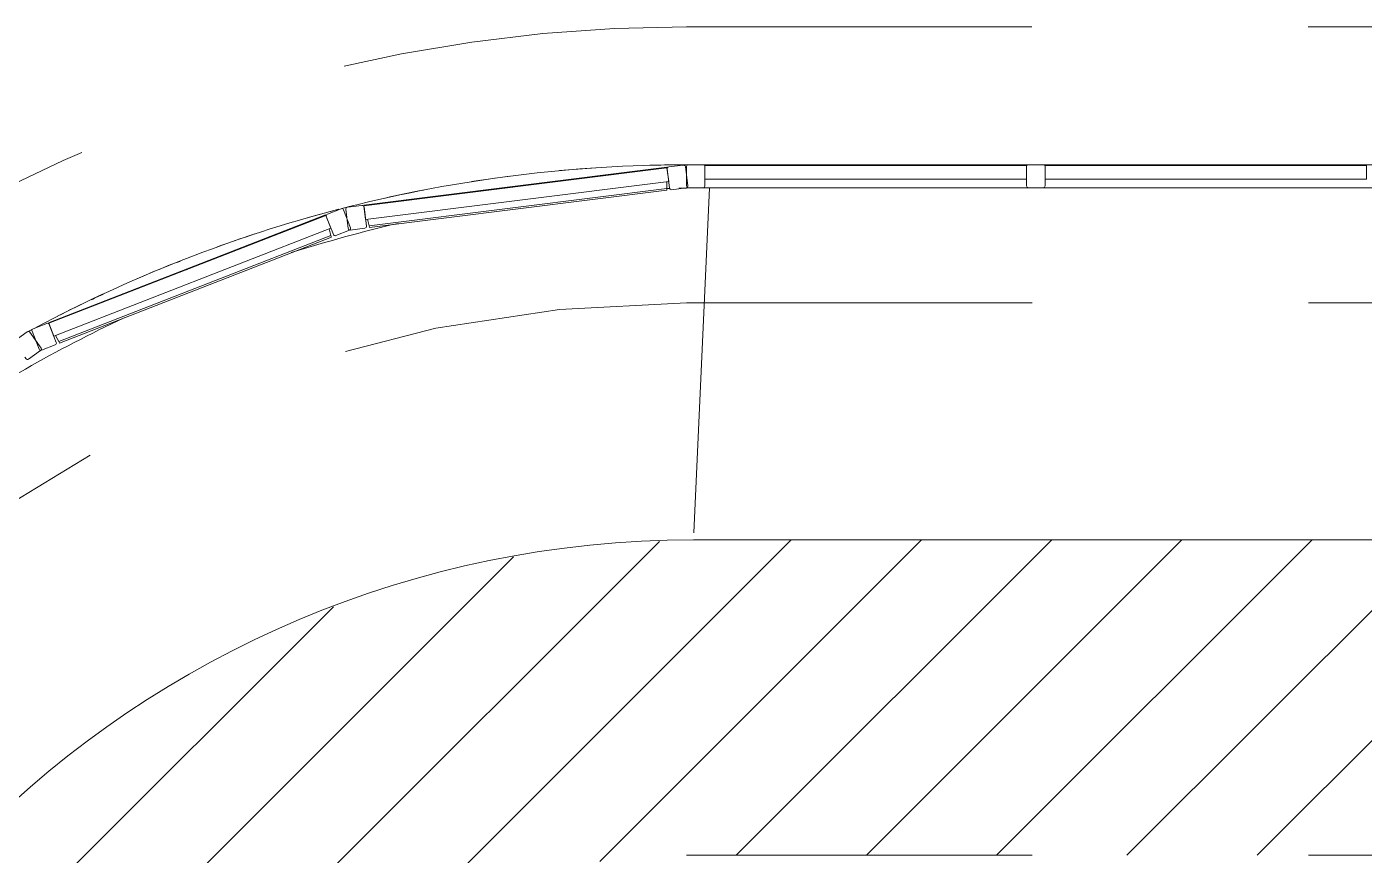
# Model space of a CAD drawing. Header units: metres. Extents: x -227.9 to -140, y 37.9 to 92.1.
# Drawn here: x -205.027 to -202.123, y 75.114 to 76.914 of the extents above; entities that cross this region are included whole.
import ezdxf

# ---------------------------------------------------------------- set-up
doc = ezdxf.new("R2010")
doc.units = ezdxf.units.M
doc.linetypes.add('JIS_02_0.7', pattern=[1.35, 0.75, -0.6])
doc.layers.add('A-DETL', color=94, linetype='Continuous', lineweight=5, true_color=0x00a600)
doc.layers.add('G-IMPT', color=8, linetype='Continuous', lineweight=5, true_color=0x808080)
for name, color, linetype, lineweight in [('A-FLOR', 7, 'Continuous', 5), ('A-FLOR-PATT', 7, 'Continuous', 5), ('A-GLAZ-CURT', 7, 'Continuous', 5), ('A-GLAZ-CWMG', 7, 'Continuous', 5), ('A-ROOF', 7, 'Continuous', 5), ('A-WALL', 7, 'Continuous', 5)]:
    doc.layers.add(name, color=color, linetype=linetype, lineweight=lineweight)

# ---------------------------------------------------------------- blocks, each defined once
blk = doc.blocks.new('LAG-B2020-PANNEAU DE RIDEAU-TRANSPARENT - CURTAIN WALL MULLION_dwg_12FT-JANSEN-P05-V84-MUC-LAG-PRO-PLA-ARC-TZN-N02-AG02Ec-Cote')
at = {"layer": 'G-IMPT', "flags": 128}
blk.add_lwpolyline([(0.004, 0.0001), (0.003, 0), (0.002, 0.0001), (0.001, 0), (0, 0), (0.001, 0.0001), (0.002, 0), (0.003, 0.0001), (0.004, 0)], dxfattribs=at)
at = {"layer": 'G-IMPT', "color": 161, "true_color": 0x7f9fff, "flags": 128}
for points in [[(0, 0), (0, 0), (0, 0), (0, 0), (0, 0), (0, 0), (0, 0.0001), (0, 0), (0, 0), (0, 0), (0, 0), (0, 0), (0, 0), (0, 0)], [(0, 0), (0, 0), (0, 0), (0, 0)], [(0.001, 0), (0.001, 0), (0.001, 0), (0.001, 0), (0.001, 0), (0.001, 0), (0.001, 0.0001), (0.001, 0), (0.001, 0), (0.001, 0), (0.001, 0), (0.001, 0), (0.001, 0), (0.001, 0)], [(0.001, 0), (0.001, 0), (0.001, 0), (0.001, 0)], [(0.001, 0), (0.001, 0), (0.001, 0), (0.001, 0), (0.001, 0), (0.001, 0)], [(0.001, 0), (0.001, 0), (0.001, 0), (0.001, 0)], [(0.002, 0), (0.002, 0), (0.002, 0), (0.002, 0), (0.002, 0), (0.002, 0), (0.002, 0.0001), (0.002, 0), (0.002, 0), (0.002, 0), (0.002, 0), (0.002, 0), (0.002, 0), (0.002, 0)], [(0.002, 0), (0.002, 0), (0.002, 0), (0.002, 0)], [(0.002, 0), (0.002, 0), (0.002, 0), (0.002, 0), (0.002, 0), (0.002, 0)], [(0.002, 0), (0.002, 0), (0.002, 0), (0.002, 0)], [(0.003, 0), (0.003, 0), (0.003, 0), (0.003, 0), (0.003, 0), (0.003, 0), (0.003, 0), (0.003, 0.0001), (0.003, 0), (0.003, 0), (0.003, 0), (0.003, 0), (0.003, 0), (0.003, 0)], [(0.003, 0), (0.0031, 0), (0.0031, 0), (0.003, 0)], [(0.003, 0), (0.003, 0), (0.0031, 0), (0.0031, 0), (0.003, 0), (0.003, 0)], [(0.003, 0), (0.003, 0), (0.003, 0), (0.003, 0)], [(0.004, 0), (0.004, 0), (0.004, 0), (0.004, 0), (0.004, 0), (0.0041, 0), (0.004, 0.0001), (0.004, 0), (0.004, 0), (0.004, 0), (0.004, 0), (0.004, 0), (0.004, 0), (0.004, 0)], [(0.004, 0), (0.004, 0), (0.004, 0), (0.004, 0)]]:
    blk.add_lwpolyline(points, dxfattribs=at)
at = {"layer": 'G-IMPT', "color": 4, "true_color": 0x00ffff, "flags": 128}
for points in [[(0.001, 0), (0.001, 0), (0, 0), (0, 0)], [(0.002, 0), (0.002, 0), (0.001, 0), (0.001, 0)], [(0.003, 0), (0.003, 0), (0.002, 0), (0.002, 0)], [(0.004, 0), (0.004, 0), (0.003, 0), (0.003, 0)]]:
    blk.add_lwpolyline(points, close=True, dxfattribs=at)
at = {"layer": 'G-IMPT', "color": 161, "true_color": 0x7f9fff}
for centre, radius, start, end in [((0, 0), 0.000004, 90, 180), ((0, 0), 0.000004, 360, 90), ((0, 0), 0.000002, 90, 180), ((0, 0), 0.000002, 360, 90), ((0, 0), 0.000002, 270, 360), ((0, 0), 0.000002, 180, 270), ((0, 0), 0.000004, 270, 0), ((0, 0), 0.000004, 180, 270), ((0.001, 0), 0.000004, 90, 180), ((0.001, 0), 0.000004, 360, 90), ((0.001, 0), 0.000002, 90, 180), ((0.001, 0), 0.000002, 360, 90), ((0.001, 0), 0.000002, 270, 360), ((0.001, 0), 0.000002, 180, 270), ((0.001, 0), 0.000004, 270, 0), ((0.001, 0), 0.000004, 180, 270), ((0.002, 0), 0.000004, 90, 180), ((0.002, 0), 0.000004, 360, 90), ((0.002, 0), 0.000002, 90, 180), ((0.002, 0), 0.000002, 360, 90), ((0.002, 0), 0.000002, 270, 360), ((0.002, 0), 0.000002, 180, 270), ((0.002, 0), 0.000004, 270, 0), ((0.002, 0), 0.000004, 180, 270), ((0.003, 0), 0.000004, 90, 180), ((0.003, 0), 0.000004, 360, 90), ((0.003, 0), 0.000002, 90, 180), ((0.003, 0), 0.000002, 360, 90), ((0.003, 0), 0.000002, 270, 360), ((0.003, 0), 0.000002, 180, 270), ((0.003, 0), 0.000004, 270, 0), ((0.003, 0), 0.000004, 180, 270), ((0.004, 0), 0.000004, 360, 90), ((0.004, 0), 0.000004, 90, 180), ((0.004, 0), 0.000002, 360, 90), ((0.004, 0), 0.000002, 90, 180), ((0.004, 0), 0.000002, 180, 270), ((0.004, 0), 0.000002, 270, 360), ((0.004, 0), 0.000004, 180, 270), ((0.004, 0), 0.000004, 270, 0)]:
    blk.add_arc(centre, radius, start, end, dxfattribs=at)
blk = doc.blocks.new('LAG-B2020-PANNEAU DE RIDEAU-TRANSPARENT - CURTAIN WALL MULLION_dwg-V85-MUC-LAG-PRO-PLA-ARC-TZN-N02-AG02Ec-Cote')
blk.add_blockref('LAG-B2020-PANNEAU DE RIDEAU-TRANSPARENT - CURTAIN WALL MULLION_dwg_12FT-JANSEN-P05-V84-MUC-LAG-PRO-PLA-ARC-TZN-N02-AG02Ec-Cote', (-0.0027, 0.0003))
blk = doc.blocks.new('LAG-B2020-PANNEAU DE RIDEAU-TRANSPARENT - LAG-B2020-PANNEAU DE RIDEAU-TRANSPARENT-11581461-MUC-LAG-PRO-PLA-ARC-TZN-N02-AG02Ec-Cote')
at = {"layer": 'A-GLAZ-CURT', "lineweight": 9}
for p, q in [((0.3491, 0.03), (-0.3491, 0.03)), ((-0.3491, 0.03), (-0.3491, 0)), ((0.3491, 0), (0.3491, 0.03)), ((-0.3491, 0), (0.3491, 0))]:
    blk.add_line(p, q, dxfattribs=at)
at = {"extrusion": (0, 0, -1), "zscale": -1, "rotation": 180}
blk.add_blockref('LAG-B2020-PANNEAU DE RIDEAU-TRANSPARENT - CURTAIN WALL MULLION_dwg-V85-MUC-LAG-PRO-PLA-ARC-TZN-N02-AG02Ec-Cote', (0, 0), dxfattribs=at)
blk = doc.blocks.new('LAG-B2020-PANNEAU DE RIDEAU-TRANSPARENT - CURTAIN WALL MULLION_dwg_12FT-JANSEN-P05-V86-MUC-LAG-PRO-PLA-ARC-TZN-N02-AG02Ec-Cote')
at = {"layer": 'G-IMPT', "flags": 128}
blk.add_lwpolyline([(0.004, 0.0001), (0.003, 0), (0.002, 0.0001), (0.001, 0), (0, 0), (0.001, 0.0001), (0.002, 0), (0.003, 0.0001), (0.004, 0)], dxfattribs=at)
at = {"layer": 'G-IMPT', "color": 161, "true_color": 0x7f9fff, "flags": 128}
for points in [[(0, 0), (0, 0), (0, 0), (0, 0), (0, 0), (0, 0), (0, 0.0001), (0, 0), (0, 0), (0, 0), (0, 0), (0, 0), (0, 0), (0, 0)], [(0, 0), (0, 0), (0, 0), (0, 0)], [(0.001, 0), (0.001, 0), (0.001, 0), (0.001, 0), (0.001, 0), (0.001, 0), (0.001, 0.0001), (0.001, 0), (0.001, 0), (0.001, 0), (0.001, 0), (0.001, 0), (0.001, 0), (0.001, 0)], [(0.001, 0), (0.001, 0), (0.001, 0), (0.001, 0)], [(0.001, 0), (0.001, 0), (0.001, 0), (0.001, 0), (0.001, 0), (0.001, 0)], [(0.001, 0), (0.001, 0), (0.001, 0), (0.001, 0)], [(0.002, 0), (0.002, 0), (0.002, 0), (0.002, 0), (0.002, 0), (0.002, 0), (0.002, 0.0001), (0.002, 0), (0.002, 0), (0.002, 0), (0.002, 0), (0.002, 0), (0.002, 0), (0.002, 0)], [(0.002, 0), (0.002, 0), (0.002, 0), (0.002, 0)], [(0.002, 0), (0.002, 0), (0.002, 0), (0.002, 0), (0.002, 0), (0.002, 0)], [(0.002, 0), (0.002, 0), (0.002, 0), (0.002, 0)], [(0.003, 0), (0.003, 0), (0.003, 0), (0.003, 0), (0.003, 0), (0.003, 0), (0.003, 0), (0.003, 0.0001), (0.003, 0), (0.003, 0), (0.003, 0), (0.003, 0), (0.003, 0), (0.003, 0)], [(0.003, 0), (0.0031, 0), (0.0031, 0), (0.003, 0)], [(0.003, 0), (0.003, 0), (0.0031, 0), (0.0031, 0), (0.003, 0), (0.003, 0)], [(0.003, 0), (0.003, 0), (0.003, 0), (0.003, 0)], [(0.004, 0), (0.004, 0), (0.004, 0), (0.004, 0), (0.004, 0), (0.0041, 0), (0.004, 0.0001), (0.004, 0), (0.004, 0), (0.004, 0), (0.004, 0), (0.004, 0), (0.004, 0), (0.004, 0)], [(0.004, 0), (0.004, 0), (0.004, 0), (0.004, 0)]]:
    blk.add_lwpolyline(points, dxfattribs=at)
at = {"layer": 'G-IMPT', "color": 4, "true_color": 0x00ffff, "flags": 128}
for points in [[(0.001, 0), (0.001, 0), (0, 0), (0, 0)], [(0.002, 0), (0.002, 0), (0.001, 0), (0.001, 0)], [(0.003, 0), (0.003, 0), (0.002, 0), (0.002, 0)], [(0.004, 0), (0.004, 0), (0.003, 0), (0.003, 0)]]:
    blk.add_lwpolyline(points, close=True, dxfattribs=at)
at = {"layer": 'G-IMPT', "color": 161, "true_color": 0x7f9fff}
for centre, radius, start, end in [((0, 0), 0.000004, 90, 180), ((0, 0), 0.000004, 360, 90), ((0, 0), 0.000002, 90, 180), ((0, 0), 0.000002, 360, 90), ((0, 0), 0.000002, 270, 360), ((0, 0), 0.000002, 180, 270), ((0, 0), 0.000004, 270, 0), ((0, 0), 0.000004, 180, 270), ((0.001, 0), 0.000004, 90, 180), ((0.001, 0), 0.000004, 360, 90), ((0.001, 0), 0.000002, 90, 180), ((0.001, 0), 0.000002, 360, 90), ((0.001, 0), 0.000002, 270, 360), ((0.001, 0), 0.000002, 180, 270), ((0.001, 0), 0.000004, 270, 0), ((0.001, 0), 0.000004, 180, 270), ((0.002, 0), 0.000004, 90, 180), ((0.002, 0), 0.000004, 360, 90), ((0.002, 0), 0.000002, 90, 180), ((0.002, 0), 0.000002, 360, 90), ((0.002, 0), 0.000002, 270, 360), ((0.002, 0), 0.000002, 180, 270), ((0.002, 0), 0.000004, 270, 0), ((0.002, 0), 0.000004, 180, 270), ((0.003, 0), 0.000004, 90, 180), ((0.003, 0), 0.000004, 360, 90), ((0.003, 0), 0.000002, 90, 180), ((0.003, 0), 0.000002, 360, 90), ((0.003, 0), 0.000002, 270, 360), ((0.003, 0), 0.000002, 180, 270), ((0.003, 0), 0.000004, 270, 0), ((0.003, 0), 0.000004, 180, 270), ((0.004, 0), 0.000004, 360, 90), ((0.004, 0), 0.000004, 90, 180), ((0.004, 0), 0.000002, 360, 90), ((0.004, 0), 0.000002, 90, 180), ((0.004, 0), 0.000002, 180, 270), ((0.004, 0), 0.000002, 270, 360), ((0.004, 0), 0.000004, 180, 270), ((0.004, 0), 0.000004, 270, 0)]:
    blk.add_arc(centre, radius, start, end, dxfattribs=at)
blk = doc.blocks.new('LAG-B2020-PANNEAU DE RIDEAU-TRANSPARENT - CURTAIN WALL MULLION_dwg-V87-MUC-LAG-PRO-PLA-ARC-TZN-N02-AG02Ec-Cote')
blk.add_blockref('LAG-B2020-PANNEAU DE RIDEAU-TRANSPARENT - CURTAIN WALL MULLION_dwg_12FT-JANSEN-P05-V86-MUC-LAG-PRO-PLA-ARC-TZN-N02-AG02Ec-Cote', (-0.0027, 0.0003))
blk = doc.blocks.new('LAG-B2020-PANNEAU DE RIDEAU-TRANSPARENT - LAG-B2020-PANNEAU DE RIDEAU-TRANSPARENT-11581462-MUC-LAG-PRO-PLA-ARC-TZN-N02-AG02Ec-Cote')
at = {"layer": 'A-GLAZ-CURT', "lineweight": 9}
for p, q in [((0.3491, 0.03), (-0.3491, 0.03)), ((-0.3491, 0.03), (-0.3491, 0)), ((0.3491, 0), (0.3491, 0.03)), ((-0.3491, 0), (0.3491, 0))]:
    blk.add_line(p, q, dxfattribs=at)
at = {"extrusion": (0, 0, -1), "zscale": -1, "rotation": 180}
blk.add_blockref('LAG-B2020-PANNEAU DE RIDEAU-TRANSPARENT - CURTAIN WALL MULLION_dwg-V87-MUC-LAG-PRO-PLA-ARC-TZN-N02-AG02Ec-Cote', (0, 0), dxfattribs=at)
blk = doc.blocks.new('Rectangulaire Meneau - LAG-B2010-MENEAU-40x50-V59-MUC-LAG-PRO-PLA-ARC-TZN-N02-AG02Ec-Cote')
at = {"layer": 'A-GLAZ-CWMG', "lineweight": 13}
for p, q in [((-0.016, 0.0013), (0.016, 0.0013)), ((-0.02, -0.0447), (-0.02, -0.0027)), ((0.02, -0.0027), (0.02, -0.0447)), ((0.016, -0.0487), (-0.016, -0.0487))]:
    blk.add_line(p, q, dxfattribs=at)
for centre, start, end in [((-0.016, -0.0027), 90, 180), ((0.016, -0.0027), 0, 90), ((-0.016, -0.0447), 180, 270), ((0.016, -0.0447), 270, 0)]:
    blk.add_arc(centre, 0.004, start, end, dxfattribs=at)
blk = doc.blocks.new('Rectangulaire Meneau - LAG-B2010-MENEAU-11581504-MUC-LAG-PRO-PLA-ARC-TZN-N02-AG02Ec-Cote')
at = {"layer": 'A-GLAZ-CWMG', "lineweight": 13}
for p, q in [((-0.036, 0.0013), (-0.004, 0.0013)), ((-0.04, -0.0447), (-0.04, -0.0027)), ((0, -0.0027), (0, -0.0447)), ((-0.004, -0.0487), (-0.036, -0.0487))]:
    blk.add_line(p, q, dxfattribs=at)
for centre, start, end in [((-0.036, -0.0027), 90, 180), ((-0.004, -0.0027), 0, 90), ((-0.036, -0.0447), 180, 270), ((-0.004, -0.0447), 270, 0)]:
    blk.add_arc(centre, 0.004, start, end, dxfattribs=at)
blk = doc.blocks.new('LAG-B2020-PANNEAU DE RIDEAU-TRANSPARENT - CURTAIN WALL MULLION_dwg_12FT-JANSEN-P05-V152-MUC-LAG-PRO-PLA-ARC-TZN-N02-AG02Ec-Cote')
at = {"layer": 'G-IMPT', "flags": 128}
blk.add_lwpolyline([(0.004, 0.0001), (0.003, 0), (0.002, 0.0001), (0.001, 0), (0, 0), (0.001, 0.0001), (0.002, 0), (0.003, 0.0001), (0.004, 0)], dxfattribs=at)
at = {"layer": 'G-IMPT', "color": 161, "true_color": 0x7f9fff, "flags": 128}
for points in [[(0, 0), (0, 0), (0, 0), (0, 0), (0, 0), (0, 0), (0, 0.0001), (0, 0), (0, 0), (0, 0), (0, 0), (0, 0), (0, 0), (0, 0)], [(0, 0), (0, 0), (0, 0), (0, 0)], [(0.001, 0), (0.001, 0), (0.001, 0), (0.001, 0), (0.001, 0), (0.001, 0), (0.001, 0.0001), (0.001, 0), (0.001, 0), (0.001, 0), (0.001, 0), (0.001, 0), (0.001, 0), (0.001, 0)], [(0.001, 0), (0.001, 0), (0.001, 0), (0.001, 0)], [(0.001, 0), (0.001, 0), (0.001, 0), (0.001, 0), (0.001, 0), (0.001, 0)], [(0.001, 0), (0.001, 0), (0.001, 0), (0.001, 0)], [(0.002, 0), (0.002, 0), (0.002, 0), (0.002, 0), (0.002, 0), (0.002, 0), (0.002, 0.0001), (0.002, 0), (0.002, 0), (0.002, 0), (0.002, 0), (0.002, 0), (0.002, 0), (0.002, 0)], [(0.002, 0), (0.002, 0), (0.002, 0), (0.002, 0)], [(0.002, 0), (0.002, 0), (0.002, 0), (0.002, 0), (0.002, 0), (0.002, 0)], [(0.002, 0), (0.002, 0), (0.002, 0), (0.002, 0)], [(0.003, 0), (0.003, 0), (0.003, 0), (0.003, 0), (0.003, 0), (0.003, 0), (0.003, 0), (0.003, 0.0001), (0.003, 0), (0.003, 0), (0.003, 0), (0.003, 0), (0.003, 0), (0.003, 0)], [(0.003, 0), (0.0031, 0), (0.0031, 0), (0.003, 0)], [(0.003, 0), (0.003, 0), (0.0031, 0), (0.0031, 0), (0.003, 0), (0.003, 0)], [(0.003, 0), (0.003, 0), (0.003, 0), (0.003, 0)], [(0.004, 0), (0.004, 0), (0.004, 0), (0.004, 0), (0.004, 0), (0.0041, 0), (0.004, 0.0001), (0.004, 0), (0.004, 0), (0.004, 0), (0.004, 0), (0.004, 0), (0.004, 0), (0.004, 0)], [(0.004, 0), (0.004, 0), (0.004, 0), (0.004, 0)]]:
    blk.add_lwpolyline(points, dxfattribs=at)
at = {"layer": 'G-IMPT', "color": 4, "true_color": 0x00ffff, "flags": 128}
for points in [[(0.001, 0), (0.001, 0), (0, 0), (0, 0)], [(0.002, 0), (0.002, 0), (0.001, 0), (0.001, 0)], [(0.003, 0), (0.003, 0), (0.002, 0), (0.002, 0)], [(0.004, 0), (0.004, 0), (0.003, 0), (0.003, 0)]]:
    blk.add_lwpolyline(points, close=True, dxfattribs=at)
at = {"layer": 'G-IMPT', "color": 161, "true_color": 0x7f9fff}
for centre, radius, start, end in [((0, 0), 0.000004, 90, 180), ((0, 0), 0.000004, 360, 90), ((0, 0), 0.000002, 90, 180), ((0, 0), 0.000002, 360, 90), ((0, 0), 0.000002, 270, 360), ((0, 0), 0.000002, 180, 270), ((0, 0), 0.000004, 270, 0), ((0, 0), 0.000004, 180, 270), ((0.001, 0), 0.000004, 90, 180), ((0.001, 0), 0.000004, 360, 90), ((0.001, 0), 0.000002, 90, 180), ((0.001, 0), 0.000002, 360, 90), ((0.001, 0), 0.000002, 270, 360), ((0.001, 0), 0.000002, 180, 270), ((0.001, 0), 0.000004, 270, 0), ((0.001, 0), 0.000004, 180, 270), ((0.002, 0), 0.000004, 90, 180), ((0.002, 0), 0.000004, 360, 90), ((0.002, 0), 0.000002, 90, 180), ((0.002, 0), 0.000002, 360, 90), ((0.002, 0), 0.000002, 270, 360), ((0.002, 0), 0.000002, 180, 270), ((0.002, 0), 0.000004, 270, 0), ((0.002, 0), 0.000004, 180, 270), ((0.003, 0), 0.000004, 90, 180), ((0.003, 0), 0.000004, 360, 90), ((0.003, 0), 0.000002, 90, 180), ((0.003, 0), 0.000002, 360, 90), ((0.003, 0), 0.000002, 270, 360), ((0.003, 0), 0.000002, 180, 270), ((0.003, 0), 0.000004, 270, 0), ((0.003, 0), 0.000004, 180, 270), ((0.004, 0), 0.000004, 360, 90), ((0.004, 0), 0.000004, 90, 180), ((0.004, 0), 0.000002, 360, 90), ((0.004, 0), 0.000002, 90, 180), ((0.004, 0), 0.000002, 180, 270), ((0.004, 0), 0.000002, 270, 360), ((0.004, 0), 0.000004, 180, 270), ((0.004, 0), 0.000004, 270, 0)]:
    blk.add_arc(centre, radius, start, end, dxfattribs=at)
blk = doc.blocks.new('LAG-B2020-PANNEAU DE RIDEAU-TRANSPARENT - CURTAIN WALL MULLION_dwg-V153-MUC-LAG-PRO-PLA-ARC-TZN-N02-AG02Ec-Cote')
blk.add_blockref('LAG-B2020-PANNEAU DE RIDEAU-TRANSPARENT - CURTAIN WALL MULLION_dwg_12FT-JANSEN-P05-V152-MUC-LAG-PRO-PLA-ARC-TZN-N02-AG02Ec-Cote', (-0.0027, 0.0003))
blk = doc.blocks.new('LAG-B2020-PANNEAU DE RIDEAU-TRANSPARENT - LAG-B2020-PANNEAU DE RIDEAU-TRANSPARENT-11582049-MUC-LAG-PRO-PLA-ARC-TZN-N02-AG02Ec-Cote')
at = {"layer": 'A-GLAZ-CURT', "lineweight": 9}
for p, q in [((0.3316, 0.03), (-0.3316, 0.03)), ((-0.3316, 0.03), (-0.3316, 0)), ((0.3316, 0), (0.3316, 0.03)), ((-0.3316, 0), (0.3316, 0))]:
    blk.add_line(p, q, dxfattribs=at)
at = {"extrusion": (0, 0, -1), "zscale": -1, "rotation": 180}
blk.add_blockref('LAG-B2020-PANNEAU DE RIDEAU-TRANSPARENT - CURTAIN WALL MULLION_dwg-V153-MUC-LAG-PRO-PLA-ARC-TZN-N02-AG02Ec-Cote', (0, 0), dxfattribs=at)
blk = doc.blocks.new('Rectangulaire Meneau - LAG-B2010-MENEAU-40x50_50-11582045-MUC-LAG-PRO-PLA-ARC-TZN-N02-AG02Ec-Cote')
at = {"layer": 'A-GLAZ-CWMG'}
for p, q in [((-203.6371, 76.6085), (-203.9659, 76.5672)), ((-203.9659, 76.5672), (-203.6371, 76.6085)), ((-203.6371, 76.6073), (-203.6371, 76.6085)), ((-203.637, 76.5622), (-203.637, 76.577)), ((-203.9601, 76.5216), (-203.637, 76.5622)), ((-203.9596, 76.5176), (-203.637, 76.5581)), ((-203.9596, 76.5176), (-203.637, 76.5581))]:
    blk.add_line(p, q, dxfattribs=at)
at = {"layer": 'A-GLAZ-CWMG', "flags": 128}
blk.add_lwpolyline([(-203.637, 76.5581), (-203.637, 76.5593), (-203.637, 76.5622)], dxfattribs=at)
blk = doc.blocks.new('Rectangulaire Meneau - LAG-B2010-MENEAU-40x50_50-11582046-MUC-LAG-PRO-PLA-ARC-TZN-N02-AG02Ec-Cote')
at = {"layer": 'A-GLAZ-CWMG'}
for p, q in [((-203.9659, 76.5672), (-204.2947, 76.526)), ((-204.2947, 76.526), (-203.9659, 76.5672)), ((-204.2947, 76.526), (-204.2944, 76.5248)), ((-204.2833, 76.481), (-203.9601, 76.5216)), ((-204.2869, 76.4954), (-204.2833, 76.481)), ((-204.2823, 76.4771), (-203.9596, 76.5176)), ((-204.2823, 76.4771), (-203.9596, 76.5176))]:
    blk.add_line(p, q, dxfattribs=at)
at = {"layer": 'A-GLAZ-CWMG', "flags": 128}
blk.add_lwpolyline([(-204.2833, 76.481), (-204.2826, 76.4783), (-204.2823, 76.4771)], dxfattribs=at)
blk = doc.blocks.new('Rectangulaire Meneau - LAG-B2010-MENEAU-40x50-11581855-MUC-LAG-PRO-PLA-ARC-TZN-N02-AG02Ec-Cote')
at = {"layer": 'A-GLAZ-CWMG', "lineweight": 13}
for p, q in [((-0.036, 0.0013), (-0.004, 0.0013)), ((-0.04, -0.0447), (-0.04, -0.0027)), ((0, -0.0027), (0, -0.0447)), ((-0.004, -0.0487), (-0.036, -0.0487))]:
    blk.add_line(p, q, dxfattribs=at)
for centre, start, end in [((-0.036, -0.0027), 90, 180), ((-0.004, -0.0027), 0, 90), ((-0.036, -0.0447), 180, 270), ((-0.004, -0.0447), 270, 0)]:
    blk.add_arc(centre, 0.004, start, end, dxfattribs=at)
blk = doc.blocks.new('Rectangulaire Meneau - LAG-B2010-MENEAU-40x50-11581858-MUC-LAG-PRO-PLA-ARC-TZN-N02-AG02Ec-Cote')
at = {"layer": 'A-GLAZ-CWMG', "lineweight": 13}
for p, q in [((-0.004, 0.0013), (-0.036, 0.0013)), ((-0.04, -0.0027), (-0.04, -0.0447)), ((0, -0.0447), (0, -0.0027)), ((-0.036, -0.0487), (-0.004, -0.0487))]:
    blk.add_line(p, q, dxfattribs=at)
for centre, start, end in [((-0.036, -0.0027), 90, 180), ((-0.004, -0.0027), 0, 90), ((-0.036, -0.0447), 180, 270), ((-0.004, -0.0447), 270, 0)]:
    blk.add_arc(centre, 0.004, start, end, dxfattribs=at)
blk = doc.blocks.new('LAG-B2020-PANNEAU DE RIDEAU-TRANSPARENT - CURTAIN WALL MULLION_dwg_12FT-JANSEN-P05-V154-MUC-LAG-PRO-PLA-ARC-TZN-N02-AG02Ec-Cote')
at = {"layer": 'G-IMPT', "flags": 128}
blk.add_lwpolyline([(0.004, 0.0001), (0.003, 0), (0.002, 0.0001), (0.001, 0), (0, 0), (0.001, 0.0001), (0.002, 0), (0.003, 0.0001), (0.004, 0)], dxfattribs=at)
at = {"layer": 'G-IMPT', "color": 161, "true_color": 0x7f9fff, "flags": 128}
for points in [[(0, 0), (0, 0), (0, 0), (0, 0), (0, 0), (0, 0), (0, 0.0001), (0, 0), (0, 0), (0, 0), (0, 0), (0, 0), (0, 0), (0, 0)], [(0, 0), (0, 0), (0, 0), (0, 0)], [(0.001, 0), (0.001, 0), (0.001, 0), (0.001, 0), (0.001, 0), (0.001, 0), (0.001, 0.0001), (0.001, 0), (0.001, 0), (0.001, 0), (0.001, 0), (0.001, 0), (0.001, 0), (0.001, 0)], [(0.001, 0), (0.001, 0), (0.001, 0), (0.001, 0)], [(0.001, 0), (0.001, 0), (0.001, 0), (0.001, 0), (0.001, 0), (0.001, 0)], [(0.001, 0), (0.001, 0), (0.001, 0), (0.001, 0)], [(0.002, 0), (0.002, 0), (0.002, 0), (0.002, 0), (0.002, 0), (0.002, 0), (0.002, 0.0001), (0.002, 0), (0.002, 0), (0.002, 0), (0.002, 0), (0.002, 0), (0.002, 0), (0.002, 0)], [(0.002, 0), (0.002, 0), (0.002, 0), (0.002, 0)], [(0.002, 0), (0.002, 0), (0.002, 0), (0.002, 0), (0.002, 0), (0.002, 0)], [(0.002, 0), (0.002, 0), (0.002, 0), (0.002, 0)], [(0.003, 0), (0.003, 0), (0.003, 0), (0.003, 0), (0.003, 0), (0.003, 0), (0.003, 0), (0.003, 0.0001), (0.003, 0), (0.003, 0), (0.003, 0), (0.003, 0), (0.003, 0), (0.003, 0)], [(0.003, 0), (0.0031, 0), (0.0031, 0), (0.003, 0)], [(0.003, 0), (0.003, 0), (0.0031, 0), (0.0031, 0), (0.003, 0), (0.003, 0)], [(0.003, 0), (0.003, 0), (0.003, 0), (0.003, 0)], [(0.004, 0), (0.004, 0), (0.004, 0), (0.004, 0), (0.004, 0), (0.0041, 0), (0.004, 0.0001), (0.004, 0), (0.004, 0), (0.004, 0), (0.004, 0), (0.004, 0), (0.004, 0), (0.004, 0)], [(0.004, 0), (0.004, 0), (0.004, 0), (0.004, 0)]]:
    blk.add_lwpolyline(points, dxfattribs=at)
at = {"layer": 'G-IMPT', "color": 4, "true_color": 0x00ffff, "flags": 128}
for points in [[(0.001, 0), (0.001, 0), (0, 0), (0, 0)], [(0.002, 0), (0.002, 0), (0.001, 0), (0.001, 0)], [(0.003, 0), (0.003, 0), (0.002, 0), (0.002, 0)], [(0.004, 0), (0.004, 0), (0.003, 0), (0.003, 0)]]:
    blk.add_lwpolyline(points, close=True, dxfattribs=at)
at = {"layer": 'G-IMPT', "color": 161, "true_color": 0x7f9fff}
for centre, radius, start, end in [((0, 0), 0.000004, 90, 180), ((0, 0), 0.000004, 360, 90), ((0, 0), 0.000002, 90, 180), ((0, 0), 0.000002, 360, 90), ((0, 0), 0.000002, 270, 360), ((0, 0), 0.000002, 180, 270), ((0, 0), 0.000004, 270, 0), ((0, 0), 0.000004, 180, 270), ((0.001, 0), 0.000004, 90, 180), ((0.001, 0), 0.000004, 360, 90), ((0.001, 0), 0.000002, 90, 180), ((0.001, 0), 0.000002, 360, 90), ((0.001, 0), 0.000002, 270, 360), ((0.001, 0), 0.000002, 180, 270), ((0.001, 0), 0.000004, 270, 0), ((0.001, 0), 0.000004, 180, 270), ((0.002, 0), 0.000004, 90, 180), ((0.002, 0), 0.000004, 360, 90), ((0.002, 0), 0.000002, 90, 180), ((0.002, 0), 0.000002, 360, 90), ((0.002, 0), 0.000002, 270, 360), ((0.002, 0), 0.000002, 180, 270), ((0.002, 0), 0.000004, 270, 0), ((0.002, 0), 0.000004, 180, 270), ((0.003, 0), 0.000004, 90, 180), ((0.003, 0), 0.000004, 360, 90), ((0.003, 0), 0.000002, 90, 180), ((0.003, 0), 0.000002, 360, 90), ((0.003, 0), 0.000002, 270, 360), ((0.003, 0), 0.000002, 180, 270), ((0.003, 0), 0.000004, 270, 0), ((0.003, 0), 0.000004, 180, 270), ((0.004, 0), 0.000004, 360, 90), ((0.004, 0), 0.000004, 90, 180), ((0.004, 0), 0.000002, 360, 90), ((0.004, 0), 0.000002, 90, 180), ((0.004, 0), 0.000002, 180, 270), ((0.004, 0), 0.000002, 270, 360), ((0.004, 0), 0.000004, 180, 270), ((0.004, 0), 0.000004, 270, 0)]:
    blk.add_arc(centre, radius, start, end, dxfattribs=at)
blk = doc.blocks.new('LAG-B2020-PANNEAU DE RIDEAU-TRANSPARENT - CURTAIN WALL MULLION_dwg-V155-MUC-LAG-PRO-PLA-ARC-TZN-N02-AG02Ec-Cote')
blk.add_blockref('LAG-B2020-PANNEAU DE RIDEAU-TRANSPARENT - CURTAIN WALL MULLION_dwg_12FT-JANSEN-P05-V154-MUC-LAG-PRO-PLA-ARC-TZN-N02-AG02Ec-Cote', (-0.0027, 0.0003))
blk = doc.blocks.new('LAG-B2020-PANNEAU DE RIDEAU-TRANSPARENT - LAG-B2020-PANNEAU DE RIDEAU-TRANSPARENT-11582058-MUC-LAG-PRO-PLA-ARC-TZN-N02-AG02Ec-Cote')
at = {"layer": 'A-GLAZ-CURT', "lineweight": 9}
for p, q in [((0.3229, 0.03), (-0.3229, 0.03)), ((-0.3229, 0.03), (-0.3229, 0)), ((0.3229, 0), (0.3229, 0.03)), ((-0.3229, 0), (0.3229, 0))]:
    blk.add_line(p, q, dxfattribs=at)
at = {"extrusion": (0, 0, -1), "zscale": -1, "rotation": 180}
blk.add_blockref('LAG-B2020-PANNEAU DE RIDEAU-TRANSPARENT - CURTAIN WALL MULLION_dwg-V155-MUC-LAG-PRO-PLA-ARC-TZN-N02-AG02Ec-Cote', (0, 0), dxfattribs=at)
blk = doc.blocks.new('Rectangulaire Meneau - LAG-B2010-MENEAU-40x50_50-11582054-MUC-LAG-PRO-PLA-ARC-TZN-N02-AG02Ec-Cote')
at = {"layer": 'A-GLAZ-CWMG'}
for p, q in [((-204.3778, 76.5049), (-204.6785, 76.3877)), ((-204.6785, 76.3877), (-204.3778, 76.5049)), ((-204.3775, 76.5037), (-204.3778, 76.5049)), ((-204.6618, 76.3448), (-204.3663, 76.46)), ((-204.3663, 76.46), (-204.37, 76.4744)), ((-204.6604, 76.3411), (-204.3653, 76.4561)), ((-204.6604, 76.3411), (-204.3653, 76.4561))]:
    blk.add_line(p, q, dxfattribs=at)
at = {"layer": 'A-GLAZ-CWMG', "flags": 128}
blk.add_lwpolyline([(-204.3653, 76.4561), (-204.3656, 76.4572), (-204.3663, 76.46)], dxfattribs=at)
blk = doc.blocks.new('Rectangulaire Meneau - LAG-B2010-MENEAU-40x50_50-11582055-MUC-LAG-PRO-PLA-ARC-TZN-N02-AG02Ec-Cote')
at = {"layer": 'A-GLAZ-CWMG'}
for p, q in [((-204.6785, 76.3877), (-204.9792, 76.2704)), ((-204.9792, 76.2704), (-204.6785, 76.3877)), ((-204.9573, 76.2296), (-204.6618, 76.3448)), ((-204.9554, 76.2261), (-204.6604, 76.3411)), ((-204.9554, 76.2261), (-204.6604, 76.3411)), ((-204.9792, 76.2704), (-204.9786, 76.2694)), ((-204.9643, 76.2427), (-204.9573, 76.2296))]:
    blk.add_line(p, q, dxfattribs=at)
at = {"layer": 'A-GLAZ-CWMG', "flags": 128}
blk.add_lwpolyline([(-204.9573, 76.2296), (-204.9559, 76.2271), (-204.9554, 76.2261)], dxfattribs=at)
blk = doc.blocks.new('Rectangulaire Meneau - LAG-B2010-MENEAU-40x50-V125-MUC-LAG-PRO-PLA-ARC-TZN-N02-AG02Ec-Cote')
at = {"layer": 'A-GLAZ-CWMG', "lineweight": 13}
for p, q in [((-0.004, 0.0013), (-0.036, 0.0013)), ((0, -0.0447), (0, -0.0027)), ((-0.04, -0.04), (-0.04, -0.0447)), ((-0.036, -0.0487), (-0.004, -0.0487))]:
    blk.add_line(p, q, dxfattribs=at)
for centre, start, end in [((-0.036, -0.0027), 90, 180), ((-0.004, -0.0027), 0, 90), ((-0.036, -0.0447), 180, 270), ((-0.004, -0.0447), 270, 0)]:
    blk.add_arc(centre, 0.004, start, end, dxfattribs=at)

msp = doc.modelspace()

# ---------------------------------------------------------------- hatches: boundary and pattern name
at = {"layer": 'A-FLOR-PATT', "lineweight": 9}
h = msp.add_hatch(dxfattribs=at)
h.set_pattern_fill('FP_7', color=256, style=0, pattern_type=2)
h.set_pattern_definition([(45, (0, 0), (-0.14142136, 0.14142136), [])])
h.paths.add_polyline_path([(-181.3591, 72.7387), (-181.3597, 73.6135), (-181.367, 73.7779), (-181.3865, 73.9414), (-181.4183, 74.1031), (-181.4606, 74.2576), (-181.5154, 74.4118), (-181.5815, 74.5616), (-181.6586, 74.706), (-181.7462, 74.8444), (-181.844, 74.9758), (-181.9512, 75.0997), (-182.0674, 75.2152), (-182.1919, 75.3218), (-182.324, 75.4189), (-182.4629, 75.5058), (-182.608, 75.5821), (-182.7584, 75.6475), (-182.9132, 75.7014), (-183.0716, 75.7437), (-183.2327, 75.7741), (-183.3959, 75.7924), (-183.5653, 75.7985), (-203.5941, 75.798), (-203.7574, 75.7908), (-203.9198, 75.7715), (-204.0803, 75.7402), (-204.2382, 75.6971), (-204.3924, 75.6423), (-204.5422, 75.5762), (-204.6866, 75.4991), (-204.825, 75.4114), (-204.9565, 75.3137), (-205.0803, 75.2064), (-205.1959, 75.0902), (-205.3024, 74.9658), (-205.3405, 74.9142), (-205.0664, 73.9007), (-205.033, 74.037), (-204.9891, 74.1649), (-204.9327, 74.2905), (-204.8649, 74.4105), (-204.7864, 74.5237), (-204.6979, 74.6293), (-204.6, 74.7263), (-204.4937, 74.8138), (-204.3798, 74.8913), (-204.2592, 74.958), (-204.1331, 75.0134), (-204.0024, 75.0569), (-203.8682, 75.0883), (-203.7318, 75.1072), (-203.5941, 75.1135), (-183.5441, 75.1135), (-183.4134, 75.1078), (-183.2837, 75.0907), (-183.1559, 75.0624), (-183.0311, 75.0231), (-182.9102, 74.973), (-182.7941, 74.9126), (-182.6818, 74.8407), (-182.58, 74.7626), (-182.4835, 74.6742), (-182.3913, 74.5728), (-182.3154, 74.4739), (-182.2451, 74.3635), (-182.1847, 74.2474), (-182.1346, 74.1265), (-182.0952, 74.0017), (-182.0669, 73.874), (-182.0498, 73.7443), (-182.0441, 73.6135), (-182.0441, 72.7387), (-181.6068, 72.7387)])

# ---------------------------------------------------------------- linework, layer by layer
at = {"layer": 'A-DETL', "color": 9, "linetype": 'JIS_02_0.7', "lineweight": 9, "true_color": 0xc0c0c0}
msp.add_line((-203.5942, 76.9135), (-183.5441, 76.9135), dxfattribs=at)
at = {"layer": 'A-DETL', "color": 7, "linetype": 'JIS_02_0.7'}
for p, q in [((-203.5941, 76.3135), (-183.5441, 76.3135)), ((-203.5941, 75.1135), (-183.5441, 75.1135))]:
    msp.add_line(p, q, dxfattribs=at)
at = {"layer": 'A-DETL', "color": 9, "linetype": 'JIS_02_0.7', "lineweight": 9, "true_color": 0xc0c0c0}
msp.add_arc((-203.5926, 73.6052), 3.3083, 90.0279, 132.9924, dxfattribs=at)
at = {"layer": 'A-DETL', "color": 7, "linetype": 'JIS_02_0.7'}
msp.add_arc((-203.5941, 73.6135), 2.7, 90, 180, dxfattribs=at)
at = {"layer": 'A-FLOR', "lineweight": 9}
for p, q in [((-203.5901, 76.6135), (-203.5941, 76.6135)), ((-202.8519, 76.6135), (-203.5581, 76.6135)), ((-201.3754, 76.6135), (-202.8199, 76.6135))]:
    msp.add_line(p, q, dxfattribs=at)
for start, end in [(90, 104.1938), (104.2221, 104.4488), (104.5733, 118.0992), (118.2776, 118.4327)]:
    msp.add_arc((-203.5941, 73.6135), 3, start, end, dxfattribs=at)
at = {"layer": 'A-FLOR'}
for start, end in [(111.4304, 111.6065), (114.9029, 115.4561)]:
    msp.add_arc((-203.5941, 73.606), 3.0063, start, end, dxfattribs=at)
at = {"layer": 'A-ROOF', "color": 9, "linetype": 'JIS_02_0.7', "true_color": 0xc0c0c0}
msp.add_line((-203.5441, 76.5635), (-203.5791, 75.7985), dxfattribs=at)
at = {"layer": 'A-ROOF'}
for p, q in [((-203.5441, 76.5635), (-202.8519, 76.5635)), ((-202.8199, 76.5635), (-201.3754, 76.5635)), ((-183.5591, 75.7985), (-203.5791, 75.7985))]:
    msp.add_line(p, q, dxfattribs=at)
for centre, radius, start, end in [((-203.5441, 73.5635), 3, 91.641, 91.775), ((-203.5441, 73.5635), 3, 90, 91.2717), ((-203.5441, 73.5635), 3, 103.0308, 107.624), ((-203.5441, 73.5635), 3, 115.0738, 124.2896), ((-203.5791, 73.5985), 2.2, 90, 180)]:
    msp.add_arc(centre, radius, start, end, dxfattribs=at)
at = {"layer": 'A-WALL'}
for start, end in [(93.7497, 95.2826), (90.2952, 91.5293), (97.3607, 98.9559), (100.9728, 102.6002), (104.5865, 106.2307), (108.2023, 109.8535), (111.8209, 113.4717), (115.4437, 117.0868)]:
    msp.add_arc((-203.5941, 73.6135), 3.0001, start, end, dxfattribs=at)

# ---------------------------------------------------------------- block references
at = {"layer": 'A-GLAZ-CURT'}
for name, p, rotation in [('LAG-B2020-PANNEAU DE RIDEAU-TRANSPARENT - LAG-B2020-PANNEAU DE RIDEAU-TRANSPARENT-11582049-MUC-LAG-PRO-PLA-ARC-TZN-N02-AG02Ec-Cote', (-203.9657, 76.566), 187.155206571514), ('LAG-B2020-PANNEAU DE RIDEAU-TRANSPARENT - LAG-B2020-PANNEAU DE RIDEAU-TRANSPARENT-11581462-MUC-LAG-PRO-PLA-ARC-TZN-N02-AG02Ec-Cote', (-203.205, 76.6123), 180), ('LAG-B2020-PANNEAU DE RIDEAU-TRANSPARENT - LAG-B2020-PANNEAU DE RIDEAU-TRANSPARENT-11581461-MUC-LAG-PRO-PLA-ARC-TZN-N02-AG02Ec-Cote', (-202.4668, 76.6123), 180), ('LAG-B2020-PANNEAU DE RIDEAU-TRANSPARENT - LAG-B2020-PANNEAU DE RIDEAU-TRANSPARENT-11582058-MUC-LAG-PRO-PLA-ARC-TZN-N02-AG02Ec-Cote', (-204.6781, 76.3865), 201.2971787926009)]:
    msp.add_blockref(name, p, dxfattribs=dict(at, rotation=rotation))
at = {"layer": 'A-GLAZ-CWMG'}
for name in ['Rectangulaire Meneau - LAG-B2010-MENEAU-40x50_50-11582045-MUC-LAG-PRO-PLA-ARC-TZN-N02-AG02Ec-Cote', 'Rectangulaire Meneau - LAG-B2010-MENEAU-40x50_50-11582046-MUC-LAG-PRO-PLA-ARC-TZN-N02-AG02Ec-Cote', 'Rectangulaire Meneau - LAG-B2010-MENEAU-40x50_50-11582054-MUC-LAG-PRO-PLA-ARC-TZN-N02-AG02Ec-Cote', 'Rectangulaire Meneau - LAG-B2010-MENEAU-40x50_50-11582055-MUC-LAG-PRO-PLA-ARC-TZN-N02-AG02Ec-Cote']:
    msp.add_blockref(name, (0, 0), dxfattribs=at)
for name, p, rotation in [('Rectangulaire Meneau - LAG-B2010-MENEAU-40x50-11581858-MUC-LAG-PRO-PLA-ARC-TZN-N02-AG02Ec-Cote', (-203.5971, 76.6123), 7.155206571514018), ('Rectangulaire Meneau - LAG-B2010-MENEAU-40x50-11581858-MUC-LAG-PRO-PLA-ARC-TZN-N02-AG02Ec-Cote', (-204.34, 76.5183), 21.29717879260094), ('Rectangulaire Meneau - LAG-B2010-MENEAU-40x50-V125-MUC-LAG-PRO-PLA-ARC-TZN-N02-AG02Ec-Cote', (-205.0215, 76.2518), 35.47781269626505)]:
    msp.add_blockref(name, p, dxfattribs=dict(at, rotation=rotation))
at = {"layer": 'A-GLAZ-CWMG', "extrusion": (0, 0, -1)}
for name, p in [('Rectangulaire Meneau - LAG-B2010-MENEAU-11581504-MUC-LAG-PRO-PLA-ARC-TZN-N02-AG02Ec-Cote', (203.5941, 76.6123)), ('Rectangulaire Meneau - LAG-B2010-MENEAU-40x50-V59-MUC-LAG-PRO-PLA-ARC-TZN-N02-AG02Ec-Cote', (202.8359, 76.6123))]:
    msp.add_blockref(name, p, dxfattribs=at)
for p, rotation in [((204.3344, 76.5197), 352.844793428486), ((205.0161, 76.2547), 338.7028212073992)]:
    msp.add_blockref('Rectangulaire Meneau - LAG-B2010-MENEAU-40x50-11581855-MUC-LAG-PRO-PLA-ARC-TZN-N02-AG02Ec-Cote', p, dxfattribs=dict(at, rotation=rotation))

doc.saveas('drawing.dxf')
